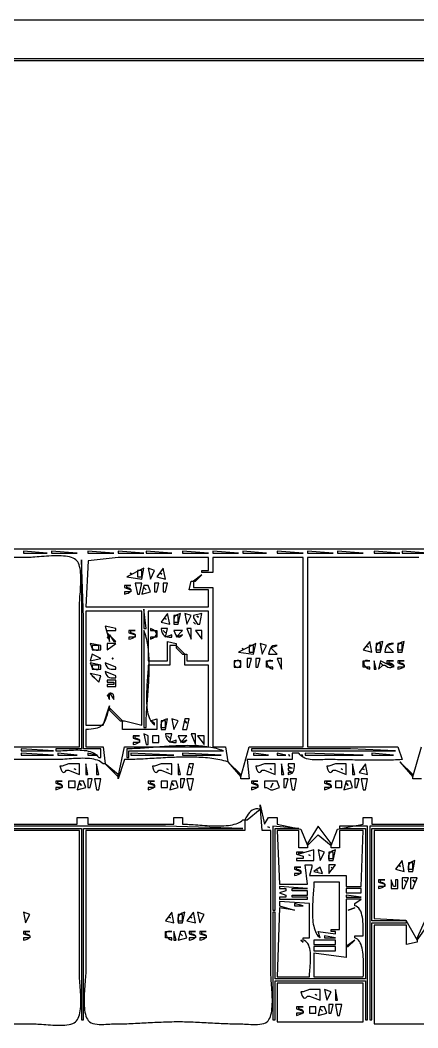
# Model space of a CAD drawing. Extents: x 0 to 1224, y 0 to 792.
# Drawn here: x 729.5 to 914.3, y 323.2 to 792 of the extents above; entities that cross this region are included whole.
import ezdxf

# ---------------------------------------------------------------- set-up
doc = ezdxf.new("R2010")
doc.units = 0
doc.layers.add('C7', color=7, linetype='CONTINUOUS')

msp = doc.modelspace()

# ---------------------------------------------------------------- linework, layer by layer
at = {"layer": 'C7'}
for points in [[(0, 792), (0, 0), (1224, 0), (1224, 792), (0, 792)], [(48, 774), (48, 133), (1208, 133), (1208, 774), (48, 774)], [(706, 546), (1159, 546), (1159, 498), (1191, 498), (1191, 453), (1207, 453), (1207, 773), (49, 773)], [(731, 545), (731, 544), (742, 544), (731, 545)], [(744, 545), (744, 544), (756, 544), (744, 545)], [(761, 545), (761, 544), (773, 544), (761, 545)], [(775, 545), (775, 544), (787, 544), (775, 545)], [(788, 545), (788, 544), (800, 544), (788, 545)], [(805, 545), (805, 544), (817, 544), (805, 545)], [(819, 545), (819, 544), (831, 544), (819, 545)], [(833, 545), (833, 544), (844, 544), (833, 545)], [(849, 545), (849, 544), (861, 544), (849, 545)], [(863, 545), (863, 544), (875, 544), (863, 545)], [(877, 545), (877, 544), (889, 544), (877, 545)], [(894, 545), (894, 544), (906, 544), (894, 545)], [(907, 545), (907, 544), (919, 544), (907, 545)], [(687, 454), (757, 454), (757, 519), (757.0116, 519.6317), (757.044, 520.3534), (757.0934, 521.1563), (757.1561, 522.0313), (757.2282, 522.9696), (757.3061, 523.9623), (757.3859, 525.0005), (757.4639, 526.0753), (757.5363, 527.1777), (757.5994, 528.2988), (757.6494, 529.4297), (757.6826, 530.5616), (757.6952, 531.6855), (757.6833, 532.7924), (757.6434, 533.8736), (757.5715, 534.92), (757.464, 535.9228), (757.317, 536.8731), (757.1268, 537.7619), (756.8897, 538.5803), (756.6019, 539.3195), (756.2596, 539.9704), (755.8591, 540.5243), (755.3966, 540.9722), (754.793, 541.3808), (754.0999, 541.7286), (753.3254, 542.0193), (752.4774, 542.257), (751.5638, 542.4457), (750.5926, 542.5894), (749.5718, 542.692), (748.5095, 542.7576), (747.4134, 542.79), (746.2917, 542.7934), (745.1523, 542.7716), (744.0031, 542.7286), (742.8522, 542.6686), (741.7074, 542.5953), (740.5769, 542.5128), (739.4685, 542.4251), (738.3903, 542.3362), (737.3501, 542.2501), (736.356, 542.1706), (735.416, 542.1019), (734.538, 542.0479), (733.73, 542.0126), (733, 542), (672, 542)], [(914.758, 542.0147), (914, 542), (863, 542), (863, 454), (905, 454), (907, 448), (906.0091, 447.9398), (905.0168, 447.8866), (904.0231, 447.8401), (903.0282, 447.7999), (902.0321, 447.7658), (901.0349, 447.7374), (900.0367, 447.7144), (899.0375, 447.6965), (898.0374, 447.6834), (897.0366, 447.6747), (896.0351, 447.6702), (895.033, 447.6696), (894.0303, 447.6725), (893.0272, 447.6787), (892.0237, 447.6877), (891.0199, 447.6994), (890.0158, 447.7133), (889.0117, 447.7293), (888.0075, 447.7468), (887.0034, 447.7658), (885.9993, 447.7858), (884.9955, 447.8065), (883.9919, 447.8276), (882.9887, 447.8488), (881.9859, 447.8699), (880.9836, 447.8904), (879.9819, 447.91), (878.981, 447.9286), (877.9807, 447.9456), (876.9814, 447.9609), (875.9829, 447.9741), (874.9854, 447.985), (873.9891, 447.9931), (872.9939, 447.9982), (872, 448), (871.072, 447.9856), (870.1214, 447.9503), (869.1556, 447.9061), (868.1816, 447.8649), (867.2068, 447.8384), (866.2383, 447.8385), (865.2834, 447.8773), (864.3493, 447.9664), (863.4433, 448.1178), (862.5724, 448.3435), (861.7441, 448.6551), (860.9654, 449.0647), (860.2437, 449.5842), (859.5861, 450.2253), (859, 451), (856, 451), (856, 448), (835, 448), (836, 439), (832, 439), (832, 440), (836, 454), (861, 454), (861, 542), (819, 542), (819, 535), (814, 535), (814, 536), (817, 536), (817, 542), (775, 542), (761.027771, 540.396606), (760, 519), (817, 519), (817, 527), (808, 527), (809, 531), (810, 531), (810, 528), (819, 528), (819, 454), (825, 454), (826, 447), (825.1092, 447.2519), (824.2061, 447.4852), (823.2912, 447.7005), (822.3649, 447.8983), (821.4277, 448.0792), (820.4802, 448.2438), (819.5229, 448.3927), (818.5563, 448.5264), (817.5808, 448.6454), (816.5969, 448.7505), (815.6053, 448.8421), (814.6063, 448.9208), (813.6005, 448.9872), (812.5884, 449.0418), (811.5704, 449.0853), (810.5472, 449.1182), (809.5191, 449.141), (808.4867, 449.1545), (807.4504, 449.159), (806.4109, 449.1552), (805.3686, 449.1437), (804.324, 449.125), (803.2775, 449.0997), (802.2298, 449.0685), (801.1813, 449.0317), (800.1324, 448.9901), (799.0838, 448.9442), (798.0359, 448.8946), (796.9892, 448.8418), (795.9442, 448.7864), (794.9014, 448.729), (793.8614, 448.6702), (792.8245, 448.6105), (791.7914, 448.5505), (790.7625, 448.4908), (789.7383, 448.4319), (788.7194, 448.3744), (787.7062, 448.319), (786.6992, 448.2661), (785.699, 448.2163), (784.706, 448.1703), (783.7208, 448.1285), (782.7438, 448.0916), (781.7755, 448.0602), (780.8165, 448.0347), (779.8672, 448.0158), (778.9282, 448.004), (778, 448), (775, 439), (775, 440), (778, 454), (817, 454), (817, 492), (806, 492), (806, 497), (807, 497), (807, 494), (817, 494), (817, 517), (789, 517), (789, 494), (798, 494), (798, 503), (802, 502), (802, 501), (799, 501), (799, 492), (789, 492), (788.9907, 491.3135), (788.9647, 490.5662), (788.9242, 489.7627), (788.8719, 488.9079), (788.8102, 488.0067), (788.7416, 487.0637), (788.6685, 486.0838), (788.5934, 485.0719), (788.5188, 484.0327), (788.4471, 482.971), (788.3808, 481.8917), (788.3224, 480.7995), (788.2744, 479.6992), (788.2393, 478.5958), (788.2194, 477.4939), (788.2173, 476.3983), (788.2355, 475.314), (788.2763, 474.2457), (788.3424, 473.1981), (788.4362, 472.1762), (788.56, 471.1847), (788.7165, 470.2284), (788.9081, 469.3121), (789.1372, 468.4407), (789.4063, 467.6189), (789.7179, 466.8516), (790.0745, 466.1435), (790.4785, 465.4995), (790.9325, 464.9244), (791.4388, 464.4229), (792, 464), (792, 465), (790, 466), (793, 467), (793, 462), (777, 462), (777, 466), (778, 466), (786, 464), (786, 517), (760, 517), (760, 464), (768, 464), (771, 473), (770.676, 471.8737), (770.3854, 470.814), (770.1186, 469.8197), (769.866, 468.89), (769.6181, 468.0239), (769.3655, 467.2204), (769.0986, 466.4784), (768.8079, 465.7972), (768.4839, 465.1756), (768.1171, 464.6127), (767.6979, 464.1076), (767.2169, 463.6593), (766.6644, 463.2667), (766.0311, 462.929), (765.3075, 462.6452), (764.4838, 462.4142), (763.5508, 462.2352), (762.4988, 462.1071), (761.3184, 462.029), (760, 462), (760, 454), (768, 454), (769, 446), (768, 446), (767.4716, 446.5165), (766.8574, 446.964), (766.1644, 447.3467), (765.4, 447.6688), (764.5715, 447.9346), (763.6862, 448.1486), (762.7513, 448.3149), (761.7741, 448.4378), (760.762, 448.5217), (759.7222, 448.5708), (758.662, 448.5894), (757.5886, 448.5819), (756.5095, 448.5525), (755.4318, 448.5055), (754.3628, 448.4452), (753.3098, 448.3759), (752.2802, 448.3019), (751.2812, 448.2276), (750.32, 448.1571), (749.404, 448.0948), (748.5405, 448.045), (747.7367, 448.0119), (747, 448), (687, 448)], [(758, 541), (758, 453), (746, 453), (746, 452), (746.7691, 452.0119), (747.5914, 452.0445), (748.4606, 452.093), (749.3704, 452.1525), (750.3146, 452.2183), (751.2867, 452.2856), (752.2806, 452.3496), (753.2899, 452.4054), (754.3084, 452.4482), (755.3297, 452.4733), (756.3475, 452.4759), (757.3556, 452.4511), (758.3476, 452.3942), (759.3173, 452.3003), (760.2584, 452.1647), (761.1645, 451.9824), (762.0293, 451.7489), (762.8466, 451.4591), (763.6102, 451.1084), (764.3135, 450.692), (764.9505, 450.2049), (765.5147, 449.6425), (766, 449), (767, 449), (767, 453), (759, 453), (759, 514), (758, 541)], [(779, 533), (786, 532), (787, 537), (779, 533)], [(780.666687, 534.666687), (781.333313, 534.333313), (780.666687, 534.666687)], [(784, 536), (784, 533), (786, 533), (786, 536), (784, 536)], [(789, 537), (790, 532), (792, 536), (789, 537)], [(796, 537), (793, 533), (797, 532), (796, 537)], [(794.666687, 534.666687), (795.333313, 534.333313), (794.666687, 534.666687)], [(783, 530), (784, 525), (785, 525), (786, 530), (783, 530)], [(792, 530), (792, 526), (793, 526), (794, 530), (792, 530)], [(796, 530), (796, 526), (797, 526), (798, 530), (796, 530)], [(810, 531), (811, 531), (814, 534), (810, 531)], [(778, 529), (778, 528), (781, 527), (781, 526), (778, 526), (778, 525), (778.8898, 525.2117), (779.6847, 525.4919), (780.3419, 525.8242), (780.8187, 526.1924), (781.0722, 526.5801), (781.0599, 526.9711), (780.7389, 527.3489), (780.0665, 527.6973), (779, 528), (779, 529), (781, 529), (778, 529)], [(787, 529), (786, 525), (790, 526), (789, 529), (787, 529)], [(787, 528), (788, 527), (787, 528)], [(787, 518), (787, 509), (788, 509), (787, 518)], [(798, 516), (795, 512), (799, 511), (798, 516)], [(801, 511), (803, 511), (804, 516), (802.8519, 515.5726), (801.991, 515.1199), (801.389, 514.5998), (801.0172, 513.9699), (800.8475, 513.1881), (800.8512, 512.2122), (801, 511)], [(806, 516), (807, 511), (809, 515), (806, 516)], [(810, 515), (810, 514), (812, 511), (813, 511), (814, 516), (810, 515)], [(796.666687, 513.666687), (797.333313, 513.333313), (796.666687, 513.666687)], [(801, 515), (801, 512), (803, 512), (803, 515), (801, 515)], [(810, 512), (811, 511), (810, 512)], [(811.666687, 514.666687), (812.333313, 514.333313), (811.666687, 514.666687)], [(769, 510), (771, 503), (771, 506), (773, 503), (774, 503), (770, 507), (770, 508), (774, 508), (774, 509), (769, 510)], [(780, 508), (780, 507), (783, 506), (783, 505), (780, 505), (780, 504), (780.8898, 504.2117), (781.6847, 504.4919), (782.3419, 504.8242), (782.8187, 505.1925), (783.0722, 505.5802), (783.0599, 505.9711), (782.7389, 506.3489), (782.0665, 506.6973), (781, 507), (781, 508), (783, 508), (780, 508)], [(787, 508), (787, 463), (788, 463), (788.0054, 463.8418), (788.0211, 464.7049), (788.0463, 465.588), (788.0803, 466.4902), (788.1222, 467.4105), (788.1713, 468.3478), (788.2267, 469.3011), (788.2878, 470.2693), (788.3536, 471.2515), (788.4235, 472.2466), (788.4966, 473.2536), (788.5722, 474.2714), (788.6495, 475.2991), (788.7276, 476.3355), (788.8058, 477.3798), (788.8834, 478.4308), (788.9595, 479.4875), (789.0333, 480.5489), (789.1041, 481.6139), (789.1711, 482.6816), (789.2334, 483.7509), (789.2904, 484.8208), (789.3412, 485.8902), (789.385, 486.9582), (789.4211, 488.0237), (789.4487, 489.0856), (789.4669, 490.143), (789.4751, 491.1947), (789.4723, 492.2399), (789.4579, 493.2774), (789.431, 494.3063), (789.3909, 495.3254), (789.3368, 496.3339), (789.2679, 497.3305), (789.1833, 498.3144), (789.0824, 499.2845), (788.9644, 500.2398), (788.8283, 501.1792), (788.6736, 502.1017), (788.4993, 503.0063), (788.3048, 503.8919), (788.0891, 504.7576), (787.8516, 505.6022), (787.5914, 506.4249), (787.3078, 507.2245), (787, 508)], [(790, 509), (790, 508), (793, 508), (793, 505), (790, 505), (790, 504), (791.0377, 504.4159), (791.8448, 504.8878), (792.4214, 505.4018), (792.7673, 505.9439), (792.8826, 506.4999), (792.7673, 507.056), (792.4214, 507.598), (791.8448, 508.112), (791.0377, 508.584), (790, 509)], [(795, 509), (795.2439, 507.8455), (795.5474, 506.92), (795.9351, 506.2026), (796.4317, 505.6721), (797.0618, 505.3076), (797.8501, 505.088), (798.8213, 504.9925), (800, 505), (800, 506), (797, 505), (798, 509), (795, 509)], [(796, 508), (797, 507), (796, 508)], [(801, 508), (801.3568, 507.0001), (801.7618, 506.1368), (802.229, 505.471), (802.7724, 505.0636), (803.406, 504.9753), (804.1438, 505.2671), (805, 506), (802, 505), (805, 508), (801, 508)], [(807, 509), (809, 504), (809, 509), (807, 509)], [(811, 508), (814, 504), (814, 508), (813, 508), (811, 508)], [(762, 502), (762.4272, 500.8519), (762.8799, 499.9911), (763.4, 499.389), (764.0299, 499.0172), (764.8117, 498.8474), (765.7877, 498.8511), (767, 499), (767, 501), (762, 502)], [(770, 505), (771, 504), (770, 505)], [(770, 502), (770, 499), (774, 502), (770, 502)], [(831, 498), (838, 497), (839, 502), (831, 498)], [(841, 502), (842, 497), (844, 501), (841, 502)], [(892, 503), (889, 499), (893, 498), (892, 503)], [(895, 498), (897, 498), (898, 503), (896.852, 502.5726), (895.9911, 502.12), (895.389, 501.5998), (895.0173, 500.9699), (894.8475, 500.1881), (894.8512, 499.2122), (895, 498)], [(895, 502), (895, 499), (897, 499), (897, 502), (895, 502)], [(899, 498), (903, 498), (900, 501), (903, 502), (901.866, 502.0624), (900.9871, 501.8794), (900.3227, 501.4714), (899.8323, 500.859), (899.4754, 500.0626), (899.2115, 499.1028), (899, 498)], [(905, 498), (907, 498), (908, 503), (906.8519, 502.5726), (905.9911, 502.12), (905.389, 501.5998), (905.0173, 500.97), (904.8475, 500.1882), (904.8512, 499.2122), (905, 498)], [(905, 502), (905, 499), (907, 499), (907, 502), (905, 502)], [(762, 494), (767, 495), (763, 497), (762, 494)], [(763, 501), (763, 499), (766, 499), (766, 501), (763, 501)], [(802, 501), (802, 500), (805, 497), (806, 497), (802, 501)], [(832.666687, 499.666656), (833.333313, 499.333344), (832.666687, 499.666656)], [(836, 501), (836, 498), (838, 498), (838, 501), (836, 501)], [(845, 497), (849, 497), (846, 500), (849, 501), (847.866, 501.0624), (846.9871, 500.8794), (846.3227, 500.4714), (845.8323, 499.859), (845.4754, 499.0626), (845.2115, 498.1028), (845, 497)], [(890.666687, 500.666656), (891.333313, 500.333344), (890.666687, 500.666656)], [(762, 493), (762.4272, 491.8519), (762.8799, 490.9911), (763.4, 490.389), (764.0299, 490.0172), (764.8117, 489.8474), (765.7877, 489.8511), (767, 490), (767, 492), (762, 493)], [(769, 493), (769.3259, 491.8756), (769.7538, 491.0809), (770.3001, 490.5573), (770.9814, 490.2461), (771.8141, 490.0886), (772.8148, 490.0261), (774, 490), (774, 491), (769, 493)], [(772.333313, 495.333344), (772.666687, 494.666656), (772.333313, 495.333344)], [(829.602661, 493.843384), (829.0655, 493.2691), (828.8975, 492.6017), (829.0358, 491.9351), (829.4177, 491.3632), (829.9804, 490.9802), (830.6611, 490.8799), (831.3973, 491.1566), (831.9344, 491.7307), (832.1024, 492.3981), (831.9641, 493.0647), (831.5822, 493.6366), (831.0194, 494.0196), (830.3386, 494.1199), (829.6026, 493.8434)], [(829, 494), (829, 491), (832, 491), (832, 494), (829, 494)], [(835, 495), (835, 491), (836, 491), (837, 495), (835, 495)], [(839, 495), (839, 491), (840, 491), (841, 495), (839, 495)], [(847, 490), (847, 491), (844, 491), (844, 494), (847, 494), (845.9802, 494.1463), (845.1989, 494.0889), (844.6445, 493.8617), (844.3055, 493.4985), (844.1705, 493.0334), (844.228, 492.5002), (844.4664, 491.9328), (844.8743, 491.3651), (845.4402, 490.8312), (846.1526, 490.3648), (847, 490)], [(849, 495), (851, 490), (851, 495), (849, 495)], [(892, 490), (892, 491), (889, 491), (889, 494), (892, 494), (890.9802, 494.1463), (890.1989, 494.0889), (889.6445, 493.8617), (889.3055, 493.4985), (889.1705, 493.0334), (889.228, 492.5002), (889.4664, 491.9328), (889.8743, 491.3651), (890.4402, 490.8312), (891.1526, 490.3648), (892, 490)], [(894, 494), (894, 490), (895, 490), (894, 494)], [(900, 494), (900, 493), (903, 492), (903, 491), (897, 494), (896, 490), (898, 492), (899, 492), (899.7083, 491.4303), (900.4155, 491.0652), (901.0925, 490.8789), (901.7098, 490.8458), (902.2384, 490.9399), (902.6491, 491.1356), (902.9126, 491.4071), (902.9997, 491.7286), (902.8812, 492.0744), (902.5279, 492.4187), (901.9105, 492.7358), (901, 493), (901, 494), (903, 494), (900, 494)], [(897, 493), (898, 492), (897, 493)], [(905, 494), (905, 493), (908, 492), (908, 491), (905, 491), (905, 490), (905.8898, 490.2117), (906.6847, 490.4919), (907.3419, 490.8242), (907.8187, 491.1924), (908.0723, 491.5801), (908.0599, 491.9711), (907.7389, 492.3489), (907.0665, 492.6973), (906, 493), (906, 494), (908, 494), (905, 494)], [(762, 488), (766, 484), (767, 487), (762, 488)], [(763, 492), (763, 490), (766, 490), (766, 492), (763, 492)], [(769, 489), (769.3259, 487.8756), (769.7538, 487.0809), (770.3001, 486.5573), (770.9814, 486.2461), (771.8141, 486.0886), (772.8148, 486.0261), (774, 486), (774, 487), (769, 489)], [(763, 487), (764, 486), (763, 487)], [(770, 485), (770, 484), (773, 484), (773, 483), (770, 483), (770, 482), (774, 482), (774, 485), (770, 485)], [(771, 476), (771, 479), (773, 476), (773.1037, 476.8316), (773.029, 477.52), (772.8129, 478.0664), (772.4924, 478.4721), (772.1042, 478.7384), (771.6855, 478.8664), (771.2731, 478.8575), (770.9039, 478.713), (770.615, 478.4341), (770.4432, 478.0221), (770.4254, 477.4782), (770.5987, 476.8037), (771, 476)], [(770, 478), (771, 477), (770, 478)], [(771, 472), (771, 471), (776, 466), (777, 466), (771, 472)], [(795, 462), (797, 462), (798, 467), (796.8519, 466.5726), (795.9911, 466.12), (795.389, 465.5998), (795.0173, 464.9699), (794.8475, 464.1881), (794.8512, 463.2122), (795, 462)], [(795, 466), (795, 463), (797, 463), (797, 466), (795, 466)], [(800, 467), (801, 462), (803, 466), (800, 467)], [(806, 467), (805, 462), (806, 462), (807, 462), (808, 467), (806, 467)], [(806, 466), (807, 465), (806, 466)], [(787, 460), (788, 455), (789, 455), (789, 459), (787, 460)], [(797, 460), (797.2439, 458.8455), (797.5474, 457.92), (797.9351, 457.2026), (798.4317, 456.6721), (799.0618, 456.3076), (799.8501, 456.088), (800.8213, 455.9925), (802, 456), (802, 457), (799, 456), (800, 460), (797, 460)], [(809, 460), (811, 455), (811, 460), (809, 460)], [(782, 459), (782, 458), (785, 457), (785, 456), (782, 456), (782, 455), (782.8898, 455.2117), (783.6847, 455.4919), (784.3419, 455.8242), (784.8187, 456.1925), (785.0722, 456.5802), (785.0599, 456.9711), (784.7389, 457.3489), (784.0665, 457.6973), (783, 458), (783, 459), (785, 459), (782, 459)], [(791, 459), (791, 456), (794, 456), (794, 459), (791, 459)], [(798, 459), (799, 458), (798, 459)], [(803, 459), (803.3568, 458.0001), (803.7618, 457.1368), (804.229, 456.471), (804.7723, 456.0636), (805.4059, 455.9753), (806.1438, 456.2671), (807, 457), (804, 456), (807, 459), (803, 459)], [(812, 459), (815, 455), (815, 459), (814, 459), (812, 459)], [(730, 453), (730, 452), (745, 452), (730, 453)], [(730, 451), (730, 450), (745, 450), (730, 451)], [(747, 451), (747, 450), (756, 450), (747, 451)], [(761, 451), (761, 450), (765, 450), (761, 451)], [(779, 453), (779, 449), (780, 449), (780, 452), (824, 452), (823.2244, 452.3078), (822.4248, 452.5914), (821.6022, 452.8516), (820.7575, 453.0891), (819.8918, 453.3048), (819.0062, 453.4993), (818.1016, 453.6736), (817.1791, 453.8283), (816.2397, 453.9644), (815.2844, 454.0824), (814.3143, 454.1833), (813.3304, 454.2679), (812.3338, 454.3368), (811.3253, 454.3909), (810.3062, 454.431), (809.2773, 454.4579), (808.2398, 454.4723), (807.1947, 454.4751), (806.1429, 454.4669), (805.0855, 454.4487), (804.0236, 454.4211), (802.9582, 454.385), (801.8902, 454.3412), (800.8208, 454.2904), (799.7509, 454.2334), (798.6816, 454.1711), (797.6139, 454.1041), (796.5489, 454.0333), (795.4875, 453.9595), (794.4308, 453.8834), (793.3798, 453.8058), (792.3356, 453.7276), (791.2991, 453.6495), (790.2714, 453.5722), (789.2536, 453.4966), (788.2466, 453.4235), (787.2515, 453.3536), (786.2693, 453.2878), (785.3011, 453.2267), (784.3478, 453.1713), (783.4105, 453.1222), (782.4903, 453.0803), (781.588, 453.0463), (780.7049, 453.0211), (779.8419, 453.0054), (779, 453)], [(781, 451), (781, 450), (801, 450), (781, 451)], [(805, 451), (805, 450), (823, 450), (805, 451)], [(837, 453), (837, 452), (904, 452), (883, 453), (837, 453)], [(838, 451), (838, 450), (845, 450), (838, 451)], [(849, 451), (849, 450), (853, 450), (849, 451)], [(854.333313, 450.333344), (854.666687, 449.666656), (854.333313, 450.333344)], [(860.333313, 450.333344), (860.666687, 449.666656), (860.333313, 450.333344)], [(862, 451), (862, 450), (889, 450), (862, 451)], [(893, 451), (893, 450), (903, 450), (893, 451)], [(916, 439), (912, 439), (912, 440), (916, 454)], [(752, 446), (749, 445), (748, 445), (748.2117, 444.0964), (748.4904, 443.2551), (748.8392, 442.5622), (749.2613, 442.104), (749.76, 441.9667), (750.3385, 442.2366), (751, 443), (752, 443), (757, 441), (757, 446), (752, 446)], [(760, 446), (760, 441), (761, 441), (760, 446)], [(765, 446), (765, 441), (766, 441), (765, 446)], [(769, 446), (775, 440), (775, 441), (769, 446)], [(795, 446), (792, 445), (791, 445), (791.2117, 444.0964), (791.4904, 443.2551), (791.8392, 442.5622), (792.2614, 442.104), (792.7601, 441.9667), (793.3385, 442.2366), (794, 443), (795, 443), (800, 441), (800, 446), (795, 446)], [(803, 446), (803, 441), (804, 441), (803, 446)], [(808, 446), (807, 441), (808, 441), (809, 441), (810, 446), (808, 446)], [(826, 447), (832, 440), (832, 441), (826, 447)], [(843, 446), (840, 445), (839, 445), (839.2117, 444.0964), (839.4904, 443.2551), (839.8392, 442.5622), (840.2614, 442.104), (840.7601, 441.9667), (841.3385, 442.2366), (842, 443), (843, 443), (848, 441), (848, 446), (843, 446)], [(851, 446), (851, 441), (852, 441), (851, 446)], [(854, 446), (854, 445), (856, 444), (854, 444), (854, 443), (854.9978, 442.645), (855.5823, 442.3657), (855.6678, 442.1638), (855.1689, 442.0412), (854, 442), (854, 441), (855.1243, 441.3259), (855.919, 441.7538), (856.4426, 442.3001), (856.7538, 442.9814), (856.9113, 443.8141), (856.9738, 444.8148), (857, 446), (854, 446)], [(876, 446), (873, 445), (872, 445), (872.2117, 444.0964), (872.4904, 443.2551), (872.8392, 442.5622), (873.2614, 442.104), (873.7601, 441.9667), (874.3385, 442.2366), (875, 443), (876, 443), (881, 441), (881, 446), (876, 446)], [(884, 446), (884, 441), (885, 441), (884, 446)], [(890, 446), (887, 442), (891, 441), (890, 446)], [(906, 447), (912, 440), (912, 441), (906, 447)], [(754.666687, 443.666656), (755.333313, 443.333344), (754.666687, 443.666656)], [(797.666687, 443.666656), (798.333313, 443.333344), (797.666687, 443.666656)], [(808, 445), (809, 444), (808, 445)], [(845.666687, 443.666656), (846.333313, 443.333344), (845.666687, 443.666656)], [(878.666687, 443.666656), (879.333313, 443.333344), (878.666687, 443.666656)], [(888.666687, 443.666656), (889.333313, 443.333344), (888.666687, 443.666656)], [(746, 438), (746, 437), (749, 436), (749, 435), (746, 435), (746, 434), (746.8898, 434.2117), (747.6848, 434.4919), (748.342, 434.8242), (748.8187, 435.1925), (749.0723, 435.5802), (749.0599, 435.9711), (748.7389, 436.3489), (748.0665, 436.6973), (747, 437), (747, 438), (749, 438), (746, 438)], [(752, 438), (752, 435), (753, 435), (754, 435), (755, 435), (755, 438), (754, 438), (752, 438)], [(757, 438), (756, 434), (760, 435), (759, 438), (757, 438)], [(757, 437), (758, 436), (757, 437)], [(761, 439), (761, 435), (762, 435), (763, 439), (761, 439)], [(764, 439), (765, 434), (766, 434), (767, 439), (764, 439)], [(789, 438), (789, 437), (792, 436), (792, 435), (789, 435), (789, 434), (789.8898, 434.2117), (790.6847, 434.4919), (791.3419, 434.8242), (791.8187, 435.1925), (792.0722, 435.5802), (792.0599, 435.9711), (791.7389, 436.3489), (791.0665, 436.6973), (790, 437), (790, 438), (792, 438), (789, 438)], [(795, 438), (795, 435), (796, 435), (797, 435), (798, 435), (798, 438), (797, 438), (795, 438)], [(800, 438), (799, 434), (803, 435), (802, 438), (800, 438)], [(800, 437), (801, 436), (800, 437)], [(804, 439), (804, 435), (805, 435), (806, 439), (804, 439)], [(807, 439), (808, 434), (809, 434), (810, 439), (807, 439)], [(837, 438), (837, 437), (840, 436), (840, 435), (837, 435), (837, 434), (837.8898, 434.2117), (838.6848, 434.4919), (839.342, 434.8242), (839.8187, 435.1925), (840.0723, 435.5802), (840.0599, 435.9711), (839.7389, 436.3489), (839.0665, 436.6973), (838, 437), (838, 438), (840, 438), (837, 438)], [(843, 438), (843, 435), (844, 435), (846, 434), (847, 434), (850, 435), (849, 438), (843, 438)], [(847, 437), (846, 435), (847, 437)], [(852, 439), (852, 435), (853, 435), (854, 439), (852, 439)], [(855, 439), (856, 434), (857, 434), (858, 439), (855, 439)], [(871, 438), (871, 437), (874, 436), (874, 435), (871, 435), (871, 434), (871.8898, 434.2117), (872.6847, 434.4919), (873.3419, 434.8242), (873.8187, 435.1924), (874.0723, 435.5801), (874.0599, 435.9711), (873.7389, 436.3489), (873.0665, 436.6973), (872, 437), (872, 438), (874, 438), (871, 438)], [(876, 438), (876, 435), (877, 435), (878, 435), (879, 435), (879, 438), (878, 438), (876, 438)], [(881, 438), (880, 434), (884, 435), (883, 438), (881, 438)], [(881, 437), (882, 436), (881, 437)], [(885, 439), (885, 435), (886, 435), (887, 439), (885, 439)], [(888, 439), (889, 434), (890, 434), (891, 439), (888, 439)], [(844.2576, 326.0277), (844.7304, 326.4881), (845.1428, 327.048), (845.4983, 327.6994), (845.8003, 328.4344), (846.0524, 329.2449), (846.258, 330.1229), (846.4207, 331.0605), (846.544, 332.0496), (846.6313, 333.0822), (846.6862, 334.1504), (846.7122, 335.2461), (846.7127, 336.3613), (846.6913, 337.4882), (846.6515, 338.6185), (846.5968, 339.7445), (846.5307, 340.8579), (846.4567, 341.951), (846.3782, 343.0156), (846.2989, 344.0438), (846.2221, 345.0275), (846.1515, 345.9589), (846.0904, 346.8298), (846.0425, 347.6322), (846.0112, 348.3583), (846, 349), (846, 415), (842, 415), (841, 427), (843, 418), (845, 421), (849, 421), (849, 418), (859.972229, 415.682098), (863, 408), (863, 407), (859, 407), (859, 415), (849, 415), (850, 390), (863, 390), (862, 399), (865, 399), (865, 398), (864, 394), (881, 394), (881, 389), (888, 389), (889, 415), (878, 415), (878, 407), (874, 407), (874, 408), (877.027771, 415.682098), (889, 418), (889, 421), (893, 421), (893, 418), (933, 418)], [(834, 420), (835, 420), (841, 425), (839.9414, 425.1271), (838.9895, 425.0697), (838.1342, 424.8446), (837.3654, 424.4688), (836.6729, 423.9592), (836.0465, 423.3329), (835.4762, 422.6069), (834.9517, 421.7981), (834.463, 420.9234), (834, 420)], [(716, 418), (756, 418), (756, 421), (761, 421), (761, 418), (801, 418), (801, 421), (805, 421), (805, 418), (805.6818, 417.9904), (806.4298, 417.9635), (807.2388, 417.9216), (808.1035, 417.8672), (809.0186, 417.8026), (809.9791, 417.7304), (810.9795, 417.6529), (812.0148, 417.5725), (813.0796, 417.4918), (814.1687, 417.413), (815.2769, 417.3387), (816.399, 417.2713), (817.5297, 417.2131), (818.6638, 417.1667), (819.796, 417.1345), (820.9212, 417.1188), (822.034, 417.1221), (823.1293, 417.1469), (824.2019, 417.1956), (825.2464, 417.2705), (826.2577, 417.3742), (827.2305, 417.509), (828.1596, 417.6773), (829.0398, 417.8817), (829.8658, 418.1245), (830.6323, 418.4082), (831.3343, 418.7351), (831.9664, 419.1078), (832.5233, 419.5286), (833, 420), (834, 420), (834, 415), (760, 415), (760, 350), (759.9879, 349.2598), (759.9542, 348.4474), (759.9025, 347.5699), (759.8365, 346.6343), (759.7599, 345.6477), (759.6763, 344.6172), (759.5895, 343.5497), (759.5031, 342.4525), (759.4208, 341.3324), (759.3463, 340.1967), (759.2832, 339.0523), (759.2353, 337.9064), (759.2061, 336.7659), (759.1994, 335.638), (759.219, 334.5297), (759.2683, 333.4481), (759.3512, 332.4003), (759.4713, 331.3932), (759.6322, 330.434), (759.8377, 329.5298), (760.0915, 328.6875), (760.3971, 327.9143), (760.7584, 327.2172), (761.179, 326.6034)], [(713, 417), (713, 416), (758, 416), (758, 327), (759, 327), (759, 416), (833, 416), (797, 417), (713, 417)], [(755.2576, 326.0277), (755.7304, 326.488), (756.1428, 327.048), (756.4983, 327.6994), (756.8003, 328.4343), (757.0523, 329.2448), (757.258, 330.1229), (757.4207, 331.0604), (757.5439, 332.0495), (757.6312, 333.0821), (757.6861, 334.1503), (757.7121, 335.246), (757.7127, 336.3613), (757.6913, 337.4881), (757.6515, 338.6185), (757.5968, 339.7444), (757.5307, 340.8579), (757.4567, 341.951), (757.3782, 343.0156), (757.2989, 344.0438), (757.2221, 345.0275), (757.1515, 345.9589), (757.0904, 346.8298), (757.0425, 347.6322), (757.0112, 348.3583), (757, 349), (757, 415), (725, 415)], [(844.666687, 416.666656), (845.333313, 416.333344), (844.666687, 416.666656)], [(847, 417), (847, 378), (848, 378), (848, 416), (859, 416), (847, 417)], [(878, 417), (878, 416), (890, 416), (890, 346), (848, 346), (848, 377), (847, 377), (847, 327), (848, 327), (848, 345), (890, 345), (890, 327), (891, 327), (891, 417), (878, 417)], [(868, 417), (863, 409), (863, 408), (868, 413), (874, 408), (874, 409), (868, 417)], [(892, 417), (892, 327), (893, 327), (893, 372), (909, 372), (909, 373), (893, 373), (893, 416), (935, 416), (935, 405), (936, 405), (936, 417), (892, 417)], [(934, 415), (894, 415), (894, 374), (908.75, 373.277771), (914, 364), (914, 363), (909, 362), (909, 371), (894, 371), (894, 325), (954, 325)], [(858, 405), (858, 404), (861, 403), (861, 402), (858, 402), (858, 401), (866, 401), (866, 406), (859, 404), (859, 405), (861, 405), (858, 405)], [(863.666687, 403.666656), (864.333313, 403.333344), (863.666687, 403.666656)], [(868, 406), (869, 401), (871, 405), (868, 406)], [(873, 401), (875, 401), (876, 406), (874.8519, 405.5726), (873.9911, 405.12), (873.389, 404.5998), (873.0173, 403.9699), (872.8475, 403.1881), (872.8512, 402.2122), (873, 401)], [(873, 405), (873, 402), (875, 402), (875, 405), (873, 405)], [(873, 399), (873, 395), (876, 399), (873, 399)], [(907, 401), (904, 397), (908, 396), (907, 401)], [(905.666687, 398.666656), (906.333313, 398.333344), (905.666687, 398.666656)], [(910, 396), (912, 396), (913, 401), (911.852, 400.5726), (910.9911, 400.12), (910.389, 399.5998), (910.0173, 398.9699), (909.8475, 398.1881), (909.8512, 397.2122), (910, 396)], [(910, 400), (910, 397), (912, 397), (912, 400), (910, 400)], [(857, 398), (857, 397), (860, 396), (860, 395), (857, 395), (857, 394), (857.8899, 394.2117), (858.6848, 394.4919), (859.342, 394.8242), (859.8188, 395.1924), (860.0723, 395.5801), (860.06, 395.9711), (859.7389, 396.3489), (859.0665, 396.6973), (858, 397), (858, 398), (860, 398), (857, 398)], [(866, 396), (870, 395), (869, 398), (866, 396)], [(867, 397), (868, 396), (867, 397)], [(874, 398), (875, 397), (874, 398)], [(866, 391), (865.9918, 390.2746), (865.9663, 389.4944), (865.9263, 388.6641), (865.8746, 387.7883), (865.8139, 386.8719), (865.7472, 385.9195), (865.6772, 384.936), (865.6067, 383.926), (865.5386, 382.8942), (865.4756, 381.8456), (865.4206, 380.7847), (865.3764, 379.7163), (865.3458, 378.6451), (865.3316, 377.5759), (865.3366, 376.5135), (865.3636, 375.4625), (865.4155, 374.4278), (865.495, 373.414), (865.605, 372.4258), (865.7483, 371.4681), (865.9277, 370.5456), (866.1461, 369.6629), (866.4061, 368.825), (866.7106, 368.0364), (867.0626, 367.3019), (867.4646, 366.6262), (867.9197, 366.0142), (868.4305, 365.4705), (869, 365), (868, 368), (876, 367), (876, 368), (874, 368), (874, 369), (878, 369), (878, 391), (866, 391)], [(896, 392), (896, 391), (899, 390), (899, 389), (896, 389), (896, 388), (896.8899, 388.2117), (897.6848, 388.4919), (898.342, 388.8242), (898.8187, 389.1925), (899.0723, 389.5802), (899.0599, 389.9711), (898.7389, 390.3489), (898.0665, 390.6973), (897, 391), (897, 392), (899, 392), (896, 392)], [(902, 392), (902, 388), (905, 388), (905, 392), (904, 392), (904, 389), (903, 389), (902, 392)], [(907, 393), (907, 388), (908, 388), (910, 393), (907, 393)], [(908, 392), (909, 391), (908, 392)], [(911, 393), (911, 388), (912, 388), (914, 393), (911, 393)], [(912, 392), (913, 391), (912, 392)], [(850, 389), (850, 388), (853, 388), (853, 387), (850, 386), (853, 385), (853, 384), (850, 384), (850, 383), (863, 383), (863, 384), (856, 384), (856, 385), (863, 385), (863, 387), (856, 387), (856, 388), (863, 388), (850, 389)], [(881, 388), (881, 386), (888, 386), (888, 388), (881, 388)], [(881, 385), (881, 384), (888, 384), (881, 385)], [(850, 382), (850, 380), (857, 378), (850, 379), (849, 347), (864, 347), (864.0141, 347.6881), (864.0523, 348.4586), (864.1082, 349.3005), (864.1757, 350.2026), (864.2484, 351.1539), (864.32, 352.1432), (864.3844, 353.1594), (864.4351, 354.1915), (864.4659, 355.2283), (864.4706, 356.2588), (864.4428, 357.2717), (864.3763, 358.2562), (864.2648, 359.201), (864.1021, 360.095), (863.8818, 360.9272), (863.5977, 361.6864), (863.2434, 362.3616), (862.8128, 362.9417), (862.2996, 363.4155), (861.6974, 363.7719), (861, 364), (861, 365), (864, 365), (864, 381), (850, 382)], [(857, 381), (857, 380), (861, 380), (857, 381)], [(881, 383), (881, 356), (866, 358), (866, 347), (889, 347), (889.006, 347.6706), (889.0216, 348.4266), (889.0425, 349.2573), (889.0646, 350.152), (889.0839, 351.1), (889.0962, 352.0906), (889.0975, 353.113), (889.0836, 354.1567), (889.0505, 355.2108), (888.9939, 356.2647), (888.9099, 357.3077), (888.7944, 358.3291), (888.6431, 359.3181), (888.4521, 360.2642), (888.2173, 361.1565), (887.9344, 361.9844), (887.5994, 362.7372), (887.2083, 363.4042), (886.7569, 363.9747), (886.2411, 364.4379), (885.6568, 364.7832), (885, 365), (885, 366), (889, 366), (888.9926, 366.7699), (888.9903, 367.6252), (888.9864, 368.55), (888.9741, 369.5288), (888.9467, 370.5457), (888.8976, 371.585), (888.82, 372.6311), (888.7071, 373.6681), (888.5524, 374.6803), (888.349, 375.6521), (888.0903, 376.5677), (887.7695, 377.4113), (887.38, 378.1672), (886.9149, 378.8198), (886.3677, 379.3533), (885.7317, 379.7519), (885, 380), (885, 381), (888, 383), (881, 383)], [(731, 377), (732, 372), (734, 376), (731, 377)], [(800, 377), (797, 373), (801, 372), (800, 377)], [(803, 372), (805, 372), (806, 377), (804.8519, 376.5726), (803.9911, 376.12), (803.389, 375.5998), (803.0173, 374.97), (802.8475, 374.1882), (802.8512, 373.2122), (803, 372)], [(803, 376), (803, 373), (805, 373), (805, 376), (803, 376)], [(810, 377), (807, 373), (811, 372), (810, 377)], [(812, 377), (813, 372), (815, 376), (812, 377)], [(882, 378), (885, 379), (882, 378)], [(798.666687, 374.666656), (799.333313, 374.333344), (798.666687, 374.666656)], [(808.666687, 374.666656), (809.333313, 374.333344), (808.666687, 374.666656)], [(918, 374), (914, 365), (914, 364), (919, 371)], [(731, 368), (731, 367), (734, 366), (734, 365), (731, 365), (731, 364), (731.8898, 364.2117), (732.6847, 364.4919), (733.3419, 364.8242), (733.8187, 365.1925), (734.0722, 365.5802), (734.0599, 365.9711), (733.7389, 366.3489), (733.0665, 366.6973), (732, 367), (732, 368), (734, 368), (731, 368)], [(800, 364), (800, 365), (797, 365), (797, 368), (800, 368), (798.9802, 368.1463), (798.1989, 368.0889), (797.6445, 367.8617), (797.3055, 367.4985), (797.1705, 367.0334), (797.2279, 366.5002), (797.4663, 365.9328), (797.8742, 365.3651), (798.4401, 364.8312), (799.1525, 364.3648), (800, 364)], [(801, 368), (801, 364), (802, 364), (801, 368)], [(804, 368), (803, 364), (807, 365), (806, 368), (804, 368)], [(804, 367), (805, 366), (804, 367)], [(808, 368), (808, 367), (811, 366), (811, 365), (808, 365), (808, 364), (808.8898, 364.2117), (809.6847, 364.4919), (810.3419, 364.8242), (810.8187, 365.1925), (811.0722, 365.5802), (811.0599, 365.9711), (810.7389, 366.3489), (810.0665, 366.6973), (809, 367), (809, 368), (811, 368), (808, 368)], [(813, 368), (813, 367), (816, 366), (816, 365), (813, 365), (813, 364), (813.8898, 364.2117), (814.6848, 364.4919), (815.342, 364.8242), (815.8187, 365.1924), (816.0723, 365.5801), (816.0599, 365.9711), (815.7389, 366.3489), (815.0665, 366.6973), (814, 367), (814, 368), (816, 368), (813, 368)], [(871, 366), (871, 365), (876, 365), (871, 366)], [(860, 364), (861, 363), (860, 364)], [(866, 364), (866, 362), (876, 362), (876, 364), (866, 364)], [(866, 361), (866, 359), (876, 359), (876, 361), (866, 361)], [(881, 361), (882, 361), (885, 364), (881, 361)], [(849, 344), (849, 326), (889, 326), (889, 344), (849, 344)], [(864, 341), (861, 340), (860, 340), (860.2117, 339.0964), (860.4904, 338.2551), (860.8392, 337.5622), (861.2614, 337.104), (861.7601, 336.9667), (862.3385, 337.2366), (863, 338), (864, 338), (869, 336), (869, 341), (864, 341)], [(866.666687, 338.666656), (867.333313, 338.333344), (866.666687, 338.666656)], [(871, 341), (872, 336), (874, 340), (871, 341)], [(876, 341), (876, 336), (877, 336), (876, 341)], [(858, 333), (858, 332), (861, 331), (861, 330), (858, 330), (858, 329), (858.8898, 329.2117), (859.6848, 329.4919), (860.342, 329.8242), (860.8187, 330.1925), (861.0723, 330.5802), (861.0599, 330.9711), (860.7389, 331.3489), (860.0665, 331.6973), (859, 332), (859, 333), (861, 333), (858, 333)], [(864, 333), (864, 330), (865, 330), (866, 330), (867, 330), (867, 333), (866, 333), (864, 333)], [(869, 333), (868, 329), (872, 330), (871, 333), (869, 333)], [(873, 334), (873, 330), (874, 330), (875, 334), (873, 334)], [(876, 334), (877, 329), (878, 329), (879, 334), (876, 334)], [(869, 332), (870, 331), (869, 332)], [(687, 325), (737, 325), (737.7482, 324.9852), (738.5812, 324.9448), (739.4882, 324.8847), (740.4584, 324.8106), (741.481, 324.7286), (742.5453, 324.6445), (743.6403, 324.5641), (744.7555, 324.4933), (745.8798, 324.4379), (747.0026, 324.4039), (748.1131, 324.3972), (749.2004, 324.4235), (750.2538, 324.4888), (751.2625, 324.599), (752.2157, 324.7598), (753.1026, 324.9772), (753.9125, 325.2571), (754.6344, 325.6053), (755.2577, 326.0277)], [(761.179, 326.6033), (761.7789, 326.0114), (762.5078, 325.5583), (763.3433, 325.2275), (764.2632, 325.0021), (765.2454, 324.8656), (766.2677, 324.8014), (767.3079, 324.7927), (768.3438, 324.8229), (769.3531, 324.8754), (770.3137, 324.9335), (771.2034, 324.9806), (772, 325), (772.9993, 325.0033), (773.9998, 325.013), (775.0014, 325.0286), (776.0039, 325.0497), (777.0071, 325.0758), (778.0111, 325.1066), (779.0157, 325.1415), (780.0207, 325.1802), (781.0261, 325.2221), (782.0317, 325.2669), (783.0375, 325.3141), (784.0432, 325.3633), (785.0488, 325.414), (786.0542, 325.4659), (787.0593, 325.5184), (788.0639, 325.571), (789.068, 325.6235), (790.0713, 325.6754), (791.0738, 325.7261), (792.0755, 325.7753), (793.0761, 325.8225), (794.0755, 325.8673), (795.0737, 325.9092), (796.0705, 325.9479), (797.0658, 325.9828), (798.0596, 326.0136), (799.0515, 326.0397), (800.0417, 326.0608), (801.0299, 326.0764), (802.016, 326.0861), (803, 326.0895), (803.9836, 326.0859), (804.9695, 326.0756), (805.9576, 326.0589), (806.9477, 326.0365), (807.9397, 326.0087), (808.9336, 325.9761), (809.9291, 325.9392), (810.9262, 325.8983), (811.9247, 325.8541), (812.9244, 325.807), (813.9254, 325.7574), (814.9274, 325.7059), (815.9303, 325.653), (816.934, 325.5991), (817.9384, 325.5447), (818.9433, 325.4903), (819.9487, 325.4364), (820.9544, 325.3835), (821.9602, 325.332), (822.9661, 325.2824), (823.9719, 325.2353), (824.9775, 325.1911), (825.9827, 325.1502), (826.9875, 325.1133), (827.9918, 325.0807), (828.9953, 325.0529), (829.998, 325.0305), (830.9998, 325.0138), (832.0005, 325.0035), (833, 325), (833.8181, 324.9806), (834.7229, 324.932), (835.695, 324.8688), (836.7148, 324.8054), (837.7629, 324.7563), (838.8198, 324.7359), (839.8662, 324.7588), (840.8824, 324.8393), (841.8492, 324.992), (842.7469, 325.2313), (843.5562, 325.5717), (844.2577, 326.0277)]]:
    msp.add_lwpolyline(points, dxfattribs=at)

doc.saveas('drawing.dxf')
